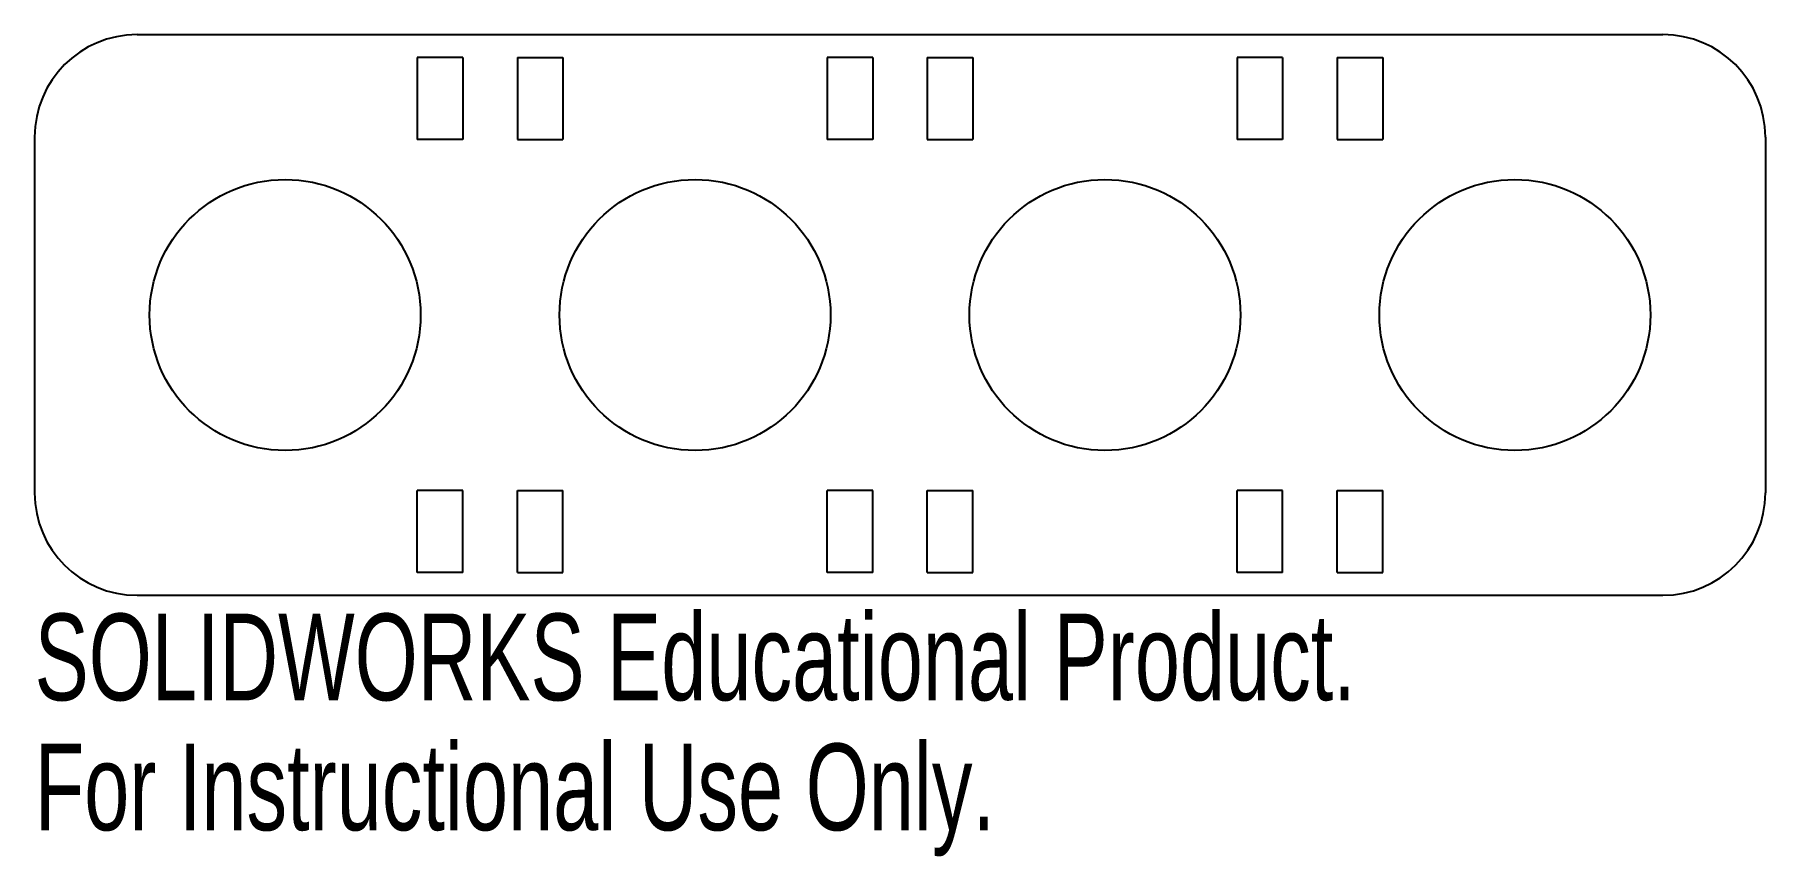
# Model space of a CAD drawing. Header units: inches. Extents: x -0.55 to 3.25, y -1.19 to 0.62.
import ezdxf

# ---------------------------------------------------------------- set-up
doc = ezdxf.new("R2010")
doc.units = ezdxf.units.IN
doc.header["$MEASUREMENT"] = 0
doc.styles.add('SLDTEXTSTYLE0', font='TXT', dxfattribs={"width": 0.7})

msp = doc.modelspace()

# ---------------------------------------------------------------- linework, layer by layer
at = {"color": 7, "linetype": 'Continuous', "lineweight": 25}
for p, q in [((-0.325, 0.6157), (3.025, 0.6157)), ((0.39, 0.5657), (0.29, 0.5657)), ((0.29, 0.5657), (0.29, 0.3857)), ((0.39, 0.5657), (0.39, 0.3857)), ((0.51, 0.5657), (0.61, 0.5657)), ((0.51, 0.5657), (0.51, 0.3857)), ((0.61, 0.5657), (0.61, 0.3857)), ((1.29, 0.5657), (1.19, 0.5657)), ((1.19, 0.5657), (1.19, 0.3857)), ((1.29, 0.5657), (1.29, 0.3857)), ((1.41, 0.5657), (1.51, 0.5657)), ((1.41, 0.5657), (1.41, 0.3857)), ((1.51, 0.5657), (1.51, 0.3857)), ((2.19, 0.5657), (2.09, 0.5657)), ((2.09, 0.5657), (2.09, 0.3857)), ((2.19, 0.5657), (2.19, 0.3857)), ((2.31, 0.5657), (2.41, 0.5657)), ((2.31, 0.5657), (2.31, 0.3857)), ((2.41, 0.5657), (2.41, 0.3857)), ((-0.55, 0.3907), (-0.55, -0.3907)), ((0.39, 0.3857), (0.29, 0.3857)), ((0.51, 0.3857), (0.61, 0.3857)), ((1.29, 0.3857), (1.19, 0.3857)), ((1.41, 0.3857), (1.51, 0.3857)), ((2.19, 0.3857), (2.09, 0.3857)), ((2.31, 0.3857), (2.41, 0.3857)), ((3.25, 0.3907), (3.25, -0.3907)), ((0.29, -0.5657), (0.29, -0.3857)), ((0.39, -0.3857), (0.29, -0.3857)), ((0.39, -0.5657), (0.39, -0.3857)), ((0.51, -0.3857), (0.61, -0.3857)), ((0.51, -0.5657), (0.51, -0.3857)), ((0.61, -0.5657), (0.61, -0.3857)), ((1.19, -0.5657), (1.19, -0.3857)), ((1.29, -0.3857), (1.19, -0.3857)), ((1.29, -0.5657), (1.29, -0.3857)), ((1.41, -0.3857), (1.51, -0.3857)), ((1.41, -0.5657), (1.41, -0.3857)), ((1.51, -0.5657), (1.51, -0.3857)), ((2.09, -0.5657), (2.09, -0.3857)), ((2.19, -0.3857), (2.09, -0.3857)), ((2.19, -0.5657), (2.19, -0.3857)), ((2.31, -0.3857), (2.41, -0.3857)), ((2.31, -0.5657), (2.31, -0.3857)), ((2.41, -0.5657), (2.41, -0.3857)), ((0.39, -0.5657), (0.29, -0.5657)), ((0.51, -0.5657), (0.61, -0.5657)), ((1.29, -0.5657), (1.19, -0.5657)), ((1.41, -0.5657), (1.51, -0.5657)), ((2.19, -0.5657), (2.09, -0.5657)), ((2.31, -0.5657), (2.41, -0.5657)), ((-0.325, -0.6157), (3.025, -0.6157))]:
    msp.add_line(p, q, dxfattribs=at)
for centre in [(0, 0), (0.9, 0), (1.8, 0), (2.7, 0)]:
    msp.add_circle(centre, 0.2975, dxfattribs=at)
for centre, start, end in [((-0.325, 0.3907), 90, 180), ((3.025, 0.3907), 0, 90), ((-0.325, -0.3907), 180, 270), ((3.025, -0.3907), 270, 0)]:
    msp.add_arc(centre, 0.225, start, end, dxfattribs=at)

# ---------------------------------------------------------------- texts
at = {"color": 7, "linetype": 'Continuous', "char_height": 0.1903, "attachment_point": 1, "style": 'SLDTEXTSTYLE0'}
for s, insert in [('SOLIDWORKS Educational Product.', (-0.55, -0.6559)), ('For Instructional Use Only.', (-0.55, -0.9413))]:
    msp.add_mtext(s, dxfattribs=dict(at, insert=insert))

doc.saveas('drawing.dxf')
